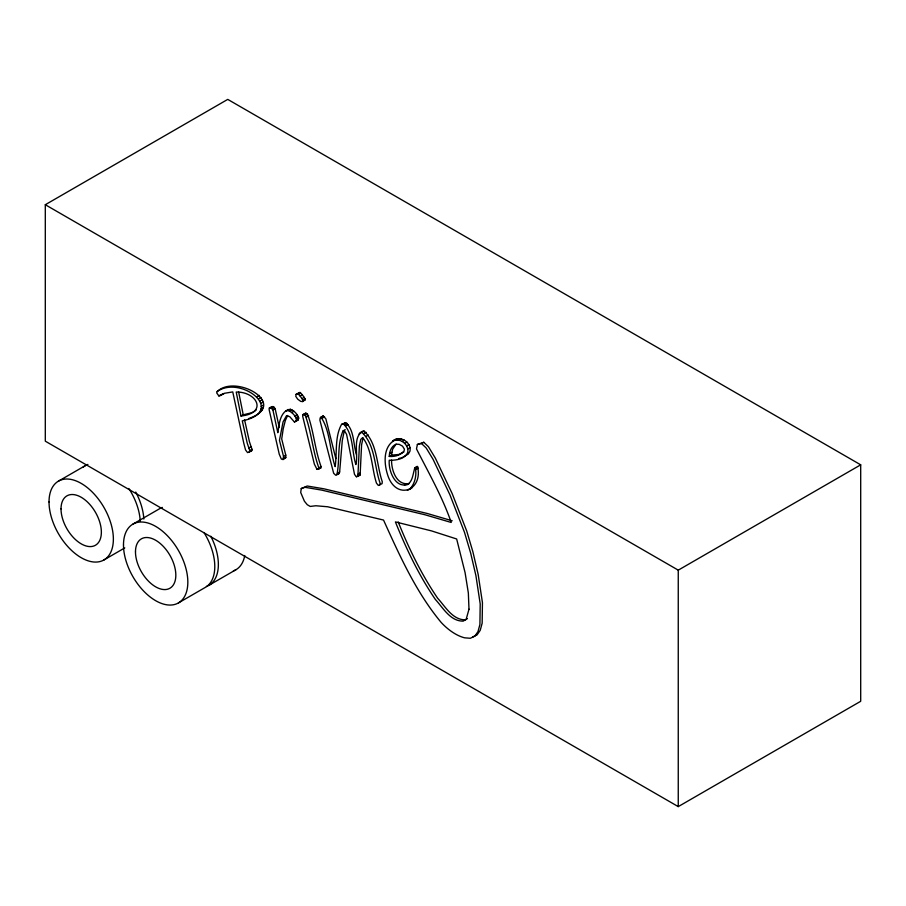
<?xml version="1.0" encoding="UTF-8"?>
<svg xmlns="http://www.w3.org/2000/svg" width="906" height="906" viewBox="0 0 906 906"><rect width="100%" height="100%" fill="white"/><g stroke="black" fill="none" stroke-linecap="round" stroke-linejoin="round"><path stroke-width="1.36" d="M249.252 452.298L249.739 450.576L247.202 443.068L242.276 420.871C287.848 411.165 240.396 374.608 217.157 391.585L216.704 392.932L218.856 395.922L224.665 393.261L232.751 391.913L243.771 443.147L245.549 449.954L247.542 452.592L251.483 451.007L251.97 449.285L249.444 441.777L244.518 419.58M406.862 484.869C413.034 481.664 412.819 473.498 414.948 467.734L417.179 466.443L417.689 466.952C422.74 490.35 397.757 499.919 388.572 477.553C384.121 465.865 382.106 447.383 394.597 440.203C401.505 438.583 409.093 445.254 407.757 452.411C404.71 459.331 395.956 460.373 389.263 460.248C388.176 470.927 395.888 490.282 409.093 483.578C396.534 485.729 391.358 470.214 391.562 460.123M392.513 441.165C399.467 434.755 411.754 442.015 409.988 451.12L408.323 454.031L402.275 457.553M336.851 474.823C339.999 460.565 336.998 444.586 343.012 430.973L344.314 430.543L346.579 434.302L354.518 474.438L356.375 476.737L357.893 476.284L359.354 446.137L360.769 439.421L362.694 437.575C372.366 450.146 371.653 468.402 376.466 483.125L378.312 485.423L382.072 483.691L382.275 481.686C376.59 465.424 377.508 443.419 364.008 431.018C351.641 435.469 358.731 454.767 355.877 464.552C351.653 451.596 353.725 433.929 343.431 423.974L341.585 424.348C334.529 436.907 337.225 452.785 335.141 466.624C329.795 450.69 330.35 431.131 321.03 417.168L319.818 419.863L333.657 473.26L335.662 475.208L339.082 473.532L339.648 471.969L342.275 440.599L344.099 431.72M357.893 476.284L360.124 475.004L361.585 444.846L363 438.13M248.731 418.549C289.569 404.291 235.9 373.408 217.157 391.585M389.252 456.431C389.467 451.63 391.313 445.877 396.307 444.189L399.195 444.336L402.513 446.137L404.393 449.15L404.099 450.894C400.712 455.344 394.608 456.862 389.252 456.431L391.483 455.14L398.787 454.484L403.85 452.026M391.483 455.14L392.615 449.217L396.058 444.121M379.829 484.982L380.033 482.977C374.348 466.703 375.277 444.71 361.777 432.298L360.248 432.502M279.274 427.519L275.118 408.549L273.148 406.567L271.562 406.726L269.331 408.017L269.139 409.693L279.252 454.212L281.336 459.059L283.057 459.535L285.809 457.598L285.764 455.129L281.698 438.98L283.238 428.742L285.299 420.622L287.621 415.48M301.245 488.549L300.713 492.513L304.405 501.199L307.27 504.721L310.203 506.431L315.82 505.763L327.644 506.76L383.532 520.055C399.705 555.718 416.001 592.218 441.245 622.524A50.124 28.935 60 0 0 464.619 637.824L470.339 638.266L474.801 636.205L477.983 631.618L479.908 624.517L480.203 603.928L475.91 575.593L470.667 553.102L464.506 532.377L449.931 494.846L433.091 459.376L426.194 447.994L421.55 443.566L417.383 444.461L416.5 448.912C428.765 473.102 442.287 496.658 451.233 522.468L424.869 514.733L321.687 490.101L305.016 487.303L301.245 488.549L307.247 486.012L323.918 488.81L427.1 513.442L452.196 520.791M296.171 394.348L295.775 396.352L297.7 399.172L300.803 401.415L302.729 401.551L305.39 399.24L302.31 394.71L299.931 392.468L296.171 394.348L299.931 392.468M318.504 469.353L318.855 467.892C312.627 450.837 311.517 432.151 305.243 415.322L302.638 414.699L302.717 416.375L314.371 464.178L317.021 469.399L320.735 468.062L321.086 466.601C314.858 449.546 313.748 430.86 307.474 414.031L305.854 413.125L302.638 414.699M269.331 408.017L270.917 407.859L272.887 409.84L277.836 432.706C279.127 425.186 279.456 415.786 286.002 410.735L288.097 410.554C292.004 411.958 295.22 415.401 296.489 419.331L295.922 421.233L294.427 421.992L289.784 416.726L286.556 415.639L283.068 421.902L279.456 440.271L283.533 456.42L283.057 459.535M294.427 421.992L298.153 419.942L298.72 418.04C297.451 414.11 294.246 410.667 290.339 409.263L286.002 410.735M302.729 401.551L305.39 399.24M417.179 466.443L414.472 468.764M362.479 431.211L358.98 433.985M409.58 489.365C414.891 484.053 416.749 475.503 415.458 468.243L414.948 467.734M335.82 458.527L325.877 418.889L323.261 415.877L320.056 418.017M392.83 441.494L394.744 439.886M286.149 411.109L288.233 409.444M256.273 409.852C252.151 414.155 245.707 413.136 240.973 416.001L236.228 392.038C257.349 391.686 267.825 413.261 240.973 416.001M467.417 618.594L465.424 619.863C452.456 619.953 445.367 606.567 437.677 598.266C421.471 574.495 408.878 548.56 398.198 521.901M45.3 204.722L227.746 99.388L860.7 464.823L860.7 701.278L678.254 806.612L45.3 441.177L45.3 204.722L678.254 570.157L860.7 464.823M58.448 481.143L85.402 465.582M218.856 395.922L223.997 393.498M220.135 395.662L222.378 394.37M257.1 396.703L259.331 395.412M258.765 398.765L260.996 397.474M259.977 401.007L262.208 399.716M260.713 403.419L262.944 402.128M261.087 406.375L263.329 405.084M260.939 408.991L263.17 407.7M260.249 411.245L262.48 409.954M270.917 407.859L273.148 406.567M272.094 408.538L274.325 407.247M297.7 393.748L298.368 394.178L300.599 392.887M272.887 409.84L275.118 408.549M298.368 394.178L300.079 395.99L302.31 394.71M300.079 395.99L301.992 398.617L304.223 397.326M288.097 410.554L290.339 409.263M289.897 411.29L292.128 409.999M291.721 412.536L293.963 411.245M294.88 415.933L297.111 414.642M295.934 417.734L298.165 416.443M303.612 414.416L305.854 413.125M296.489 419.331L298.72 418.04M248.72 448.04L250.962 446.749M305.243 415.322L307.474 414.031M306.387 417.066L308.618 415.775M249.739 450.576L251.97 449.285M249.739 451.584L251.97 450.305M132.91 524.132L159.864 508.572A45.493 26.263 60 0 1 162.367 507.417M321.03 417.168L323.261 415.877M322.332 418.096L324.563 416.805M103.941 559.942L124.768 547.915M283.533 456.42L285.764 455.129M341.585 424.348L345.662 422.683C354.495 429.976 353.114 444.257 356.42 454.416M343.431 423.974L345.662 422.683M283.578 458.889L285.809 457.598M344.722 424.62L346.964 423.34M345.945 425.854L348.176 424.563M343.012 430.973L345.243 429.682M361.777 432.298L364.008 431.018M363.884 433.589L366.115 432.298M366.047 436.307L368.278 435.016M318.855 467.892L321.086 466.601M317.021 469.399L320.735 468.062M337.417 473.26L339.648 471.969M394.597 440.203L396.828 438.923M396.851 439.897L399.082 438.606M399.274 440.248L401.517 438.957M402.139 441.426L404.37 440.135M404.71 443.351L406.941 442.071M389.523 453.589L391.754 452.309M406.692 445.911L408.934 444.62M358.074 474.178L360.305 472.887M356.375 476.737L360.124 475.004M407.813 448.957L410.044 447.666M417.383 444.461L423.781 442.275L428.425 446.703L435.322 458.085L452.162 493.555L466.749 531.097L472.898 551.822L478.142 574.302L482.445 602.649L482.151 623.226L480.225 630.327L477.032 634.913L472.57 636.975M421.55 443.566L423.781 442.275M178.403 602.932L205.368 587.371A45.493 26.263 60 0 0 204.009 532.581M208.935 585.31L235.888 569.749M415.458 468.243L417.689 466.952M415.843 469.478L418.074 468.187M404.404 485.242L406.635 483.951M407.383 490.406L411.811 488.074M296.658 420.701L298.153 419.942M337.904 473.917L339.082 473.532M398.9 458.413L401.267 457.96M249.784 451.301L251.483 451.007M284.257 458.232L285.288 458.243M303.034 400.124L304.96 400.259M301.992 398.617L303.148 400.531M243.216 414.71L238.663 392.038M678.254 570.157L678.254 806.612M210.826 536.25A45.493 26.263 60 0 1 206.432 586.465M244.756 555.514A45.493 26.263 60 0 1 233.397 570.905M135.753 492.083A45.493 26.263 60 0 1 143.828 519.036M83.148 467.168A45.493 26.263 60 0 1 87.905 464.427M128.833 488.47A45.493 26.263 60 0 1 140.249 521.097M468.991 609.206L466.182 619.251L463.181 621.142C450.225 621.244 443.136 607.858 435.446 599.557C418.946 575.401 406.284 548.979 395.401 521.901L431.494 530.893L456.658 538.979L465.095 572.694L468.345 592.977L468.991 609.206M123.488 544.959A45.493 26.263 60 0 0 171.744 604.993A45.493 26.263 60 0 0 171.744 540.655A45.493 26.263 60 0 0 123.488 544.959M135.481 551.89A28.528 16.478 60 0 0 165.741 589.534A28.528 16.478 60 0 0 165.741 549.183A28.528 16.478 60 0 0 135.481 551.89M49.026 501.969A45.493 26.263 60 0 0 97.282 562.003A45.493 26.263 60 0 0 97.282 497.666A45.493 26.263 60 0 0 49.026 501.969M61.019 508.9A28.528 16.478 60 0 0 91.279 546.545A28.528 16.478 60 0 0 91.279 506.194A28.528 16.478 60 0 0 61.019 508.9"/></g></svg>
